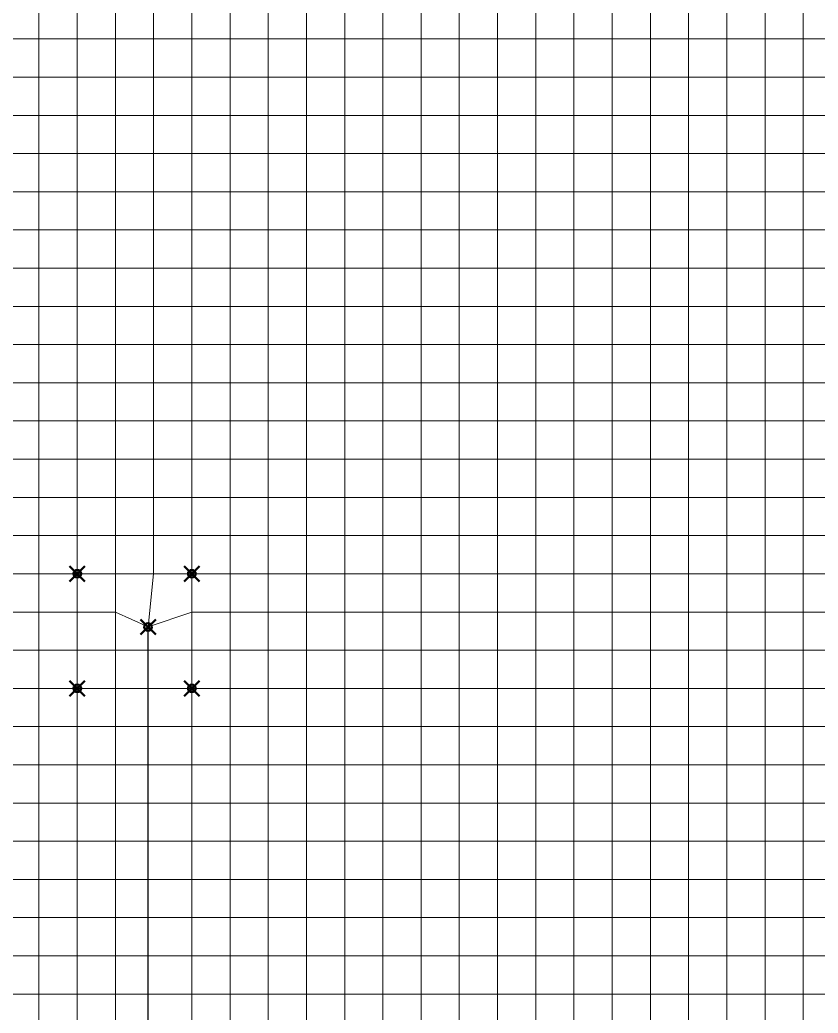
# Model space of a CAD drawing. Header units: inches. Extents: x 0 to 43.9, y -17.3 to 19.6.
# Drawn here: x 6.88 to 12.1, y 6.38 to 12.88 of the extents above; entities that cross this region are included whole.
import ezdxf

# ---------------------------------------------------------------- set-up
doc = ezdxf.new("R2010")
doc.units = ezdxf.units.IN
doc.header["$MEASUREMENT"] = 0
doc.header["$PDMODE"] = 35
doc.header["$PDSIZE"] = 0.05
for name, color, linetype, lineweight in [('SAP.Beam 25X60', 150, 'Continuous', 30), ('SAP.Columns', 170, 'Continuous', 50), ('SAP.Slab 30cm', 11, 'Continuous', 15), ('SAP.WL Load', 104, 'Continuous', 20)]:
    doc.layers.add(name, color=color, linetype=linetype, lineweight=lineweight)

msp = doc.modelspace()

# ---------------------------------------------------------------- linework, layer by layer
at = {"layer": 'SAP.Beam 25X60'}
msp.add_line((7.7139, 1.5612), (7.7139, 8.90204), dxfattribs=at)
at = {"layer": 'SAP.Columns'}
for p in [(7.25, 9.25), (8, 9.25), (7.7139, 8.90204), (7.25, 8.5), (8, 8.5)]:
    msp.add_point(p, dxfattribs=at)
at = {"layer": 'SAP.Slab 30cm'}
for points in [[(6.75, 12.75), (7, 12.75), (7, 13), (6.75, 13)], [(7, 12.75), (7.25, 12.75), (7.25, 13), (7, 13)], [(7.25, 12.75), (7.5, 12.75), (7.5, 13), (7.25, 13)], [(7.5, 12.75), (7.75, 12.75), (7.75, 13), (7.5, 13)], [(7.75, 12.75), (8, 12.75), (8, 13), (7.75, 13)], [(8, 12.75), (8.25, 12.75), (8.25, 13), (8, 13)], [(8.25, 12.75), (8.5, 12.75), (8.5, 13), (8.25, 13)], [(8.5, 12.75), (8.75, 12.75), (8.75, 13), (8.5, 13)], [(8.75, 12.75), (9, 12.75), (9, 13), (8.75, 13)], [(9, 12.75), (9.25, 12.75), (9.25, 13), (9, 13)], [(9.25, 12.75), (9.5, 12.75), (9.5, 13), (9.25, 13)], [(9.5, 12.75), (9.75, 12.75), (9.75, 13), (9.5, 13)], [(9.75, 12.75), (10, 12.75), (10, 13), (9.75, 13)], [(10, 12.75), (10.25, 12.75), (10.25, 13), (10, 13)], [(10.25, 12.75), (10.5, 12.75), (10.5, 13), (10.25, 13)], [(10.5, 12.75), (10.75, 12.75), (10.75, 13), (10.5, 13)], [(10.75, 12.75), (11, 12.75), (11, 13), (10.75, 13)], [(11, 12.75), (11.25, 12.75), (11.25, 13), (11, 13)], [(11.25, 12.75), (11.5, 12.75), (11.5, 13), (11.25, 13)], [(11.5, 12.75), (11.75, 12.75), (11.75, 13), (11.5, 13)], [(11.75, 12.75), (12, 12.75), (12, 13), (11.75, 13)], [(12, 12.75), (12.25, 12.75), (12.25, 13), (12, 13)], [(6.75, 12.5), (7, 12.5), (7, 12.75), (6.75, 12.75)], [(7, 12.5), (7.25, 12.5), (7.25, 12.75), (7, 12.75)], [(7.25, 12.5), (7.5, 12.5), (7.5, 12.75), (7.25, 12.75)], [(7.5, 12.5), (7.75, 12.5), (7.75, 12.75), (7.5, 12.75)], [(7.75, 12.5), (8, 12.5), (8, 12.75), (7.75, 12.75)], [(8, 12.5), (8.25, 12.5), (8.25, 12.75), (8, 12.75)], [(8.25, 12.5), (8.5, 12.5), (8.5, 12.75), (8.25, 12.75)], [(8.5, 12.5), (8.75, 12.5), (8.75, 12.75), (8.5, 12.75)], [(8.75, 12.5), (9, 12.5), (9, 12.75), (8.75, 12.75)], [(9, 12.5), (9.25, 12.5), (9.25, 12.75), (9, 12.75)], [(9.25, 12.5), (9.5, 12.5), (9.5, 12.75), (9.25, 12.75)], [(9.5, 12.5), (9.75, 12.5), (9.75, 12.75), (9.5, 12.75)], [(9.75, 12.5), (10, 12.5), (10, 12.75), (9.75, 12.75)], [(10, 12.5), (10.25, 12.5), (10.25, 12.75), (10, 12.75)], [(10.25, 12.5), (10.5, 12.5), (10.5, 12.75), (10.25, 12.75)], [(10.5, 12.5), (10.75, 12.5), (10.75, 12.75), (10.5, 12.75)], [(10.75, 12.5), (11, 12.5), (11, 12.75), (10.75, 12.75)], [(11, 12.5), (11.25, 12.5), (11.25, 12.75), (11, 12.75)], [(11.25, 12.5), (11.5, 12.5), (11.5, 12.75), (11.25, 12.75)], [(11.5, 12.5), (11.75, 12.5), (11.75, 12.75), (11.5, 12.75)], [(11.75, 12.5), (12, 12.5), (12, 12.75), (11.75, 12.75)], [(12, 12.5), (12.25, 12.5), (12.25, 12.75), (12, 12.75)], [(6.75, 12.25), (7, 12.25), (7, 12.5), (6.75, 12.5)], [(7, 12.25), (7.25, 12.25), (7.25, 12.5), (7, 12.5)], [(7.25, 12.25), (7.5, 12.25), (7.5, 12.5), (7.25, 12.5)], [(7.5, 12.25), (7.75, 12.25), (7.75, 12.5), (7.5, 12.5)], [(7.75, 12.25), (8, 12.25), (8, 12.5), (7.75, 12.5)], [(8, 12.25), (8.25, 12.25), (8.25, 12.5), (8, 12.5)], [(8.25, 12.25), (8.5, 12.25), (8.5, 12.5), (8.25, 12.5)], [(8.5, 12.25), (8.75, 12.25), (8.75, 12.5), (8.5, 12.5)], [(8.75, 12.25), (9, 12.25), (9, 12.5), (8.75, 12.5)], [(9, 12.25), (9.25, 12.25), (9.25, 12.5), (9, 12.5)], [(9.25, 12.25), (9.5, 12.25), (9.5, 12.5), (9.25, 12.5)], [(9.5, 12.25), (9.75, 12.25), (9.75, 12.5), (9.5, 12.5)], [(9.75, 12.25), (10, 12.25), (10, 12.5), (9.75, 12.5)], [(10, 12.25), (10.25, 12.25), (10.25, 12.5), (10, 12.5)], [(10.25, 12.25), (10.5, 12.25), (10.5, 12.5), (10.25, 12.5)], [(10.5, 12.25), (10.75, 12.25), (10.75, 12.5), (10.5, 12.5)], [(10.75, 12.25), (11, 12.25), (11, 12.5), (10.75, 12.5)], [(11, 12.25), (11.25, 12.25), (11.25, 12.5), (11, 12.5)], [(11.25, 12.25), (11.5, 12.25), (11.5, 12.5), (11.25, 12.5)], [(11.5, 12.25), (11.75, 12.25), (11.75, 12.5), (11.5, 12.5)], [(11.75, 12.25), (12, 12.25), (12, 12.5), (11.75, 12.5)], [(12, 12.25), (12.25, 12.25), (12.25, 12.5), (12, 12.5)], [(6.75, 12), (7, 12), (7, 12.25), (6.75, 12.25)], [(7, 12), (7.25, 12), (7.25, 12.25), (7, 12.25)], [(7.25, 12), (7.5, 12), (7.5, 12.25), (7.25, 12.25)], [(7.5, 12), (7.75, 12), (7.75, 12.25), (7.5, 12.25)], [(7.75, 12), (8, 12), (8, 12.25), (7.75, 12.25)], [(8, 12), (8.25, 12), (8.25, 12.25), (8, 12.25)], [(8.25, 12), (8.5, 12), (8.5, 12.25), (8.25, 12.25)], [(8.5, 12), (8.75, 12), (8.75, 12.25), (8.5, 12.25)], [(8.75, 12), (9, 12), (9, 12.25), (8.75, 12.25)], [(9, 12), (9.25, 12), (9.25, 12.25), (9, 12.25)], [(9.25, 12), (9.5, 12), (9.5, 12.25), (9.25, 12.25)], [(9.5, 12), (9.75, 12), (9.75, 12.25), (9.5, 12.25)], [(9.75, 12), (10, 12), (10, 12.25), (9.75, 12.25)], [(10, 12), (10.25, 12), (10.25, 12.25), (10, 12.25)], [(10.25, 12), (10.5, 12), (10.5, 12.25), (10.25, 12.25)], [(10.5, 12), (10.75, 12), (10.75, 12.25), (10.5, 12.25)], [(10.75, 12), (11, 12), (11, 12.25), (10.75, 12.25)], [(11, 12), (11.25, 12), (11.25, 12.25), (11, 12.25)], [(11.25, 12), (11.5, 12), (11.5, 12.25), (11.25, 12.25)], [(11.5, 12), (11.75, 12), (11.75, 12.25), (11.5, 12.25)], [(11.75, 12), (12, 12), (12, 12.25), (11.75, 12.25)], [(12, 12), (12.25, 12), (12.25, 12.25), (12, 12.25)], [(6.75, 11.75), (7, 11.75), (7, 12), (6.75, 12)], [(7, 11.75), (7.25, 11.75), (7.25, 12), (7, 12)], [(7.25, 11.75), (7.5, 11.75), (7.5, 12), (7.25, 12)], [(7.5, 11.75), (7.75, 11.75), (7.75, 12), (7.5, 12)], [(7.75, 11.75), (8, 11.75), (8, 12), (7.75, 12)], [(8, 11.75), (8.25, 11.75), (8.25, 12), (8, 12)], [(8.25, 11.75), (8.5, 11.75), (8.5, 12), (8.25, 12)], [(8.5, 11.75), (8.75, 11.75), (8.75, 12), (8.5, 12)], [(8.75, 11.75), (9, 11.75), (9, 12), (8.75, 12)], [(9, 11.75), (9.25, 11.75), (9.25, 12), (9, 12)], [(9.25, 11.75), (9.5, 11.75), (9.5, 12), (9.25, 12)], [(9.5, 11.75), (9.75, 11.75), (9.75, 12), (9.5, 12)], [(9.75, 11.75), (10, 11.75), (10, 12), (9.75, 12)], [(10, 11.75), (10.25, 11.75), (10.25, 12), (10, 12)], [(10.25, 11.75), (10.5, 11.75), (10.5, 12), (10.25, 12)], [(10.5, 11.75), (10.75, 11.75), (10.75, 12), (10.5, 12)], [(10.75, 11.75), (11, 11.75), (11, 12), (10.75, 12)], [(11, 11.75), (11.25, 11.75), (11.25, 12), (11, 12)], [(11.25, 11.75), (11.5, 11.75), (11.5, 12), (11.25, 12)], [(11.5, 11.75), (11.75, 11.75), (11.75, 12), (11.5, 12)], [(11.75, 11.75), (12, 11.75), (12, 12), (11.75, 12)], [(12, 11.75), (12.25, 11.75), (12.25, 12), (12, 12)], [(6.75, 11.5), (7, 11.5), (7, 11.75), (6.75, 11.75)], [(7, 11.5), (7.25, 11.5), (7.25, 11.75), (7, 11.75)], [(7.25, 11.5), (7.5, 11.5), (7.5, 11.75), (7.25, 11.75)], [(7.5, 11.5), (7.75, 11.5), (7.75, 11.75), (7.5, 11.75)], [(7.75, 11.5), (8, 11.5), (8, 11.75), (7.75, 11.75)], [(8, 11.5), (8.25, 11.5), (8.25, 11.75), (8, 11.75)], [(8.25, 11.5), (8.5, 11.5), (8.5, 11.75), (8.25, 11.75)], [(8.5, 11.5), (8.75, 11.5), (8.75, 11.75), (8.5, 11.75)], [(8.75, 11.5), (9, 11.5), (9, 11.75), (8.75, 11.75)], [(9, 11.5), (9.25, 11.5), (9.25, 11.75), (9, 11.75)], [(9.25, 11.5), (9.5, 11.5), (9.5, 11.75), (9.25, 11.75)], [(9.5, 11.5), (9.75, 11.5), (9.75, 11.75), (9.5, 11.75)], [(9.75, 11.5), (10, 11.5), (10, 11.75), (9.75, 11.75)], [(10, 11.5), (10.25, 11.5), (10.25, 11.75), (10, 11.75)], [(10.25, 11.5), (10.5, 11.5), (10.5, 11.75), (10.25, 11.75)], [(10.5, 11.5), (10.75, 11.5), (10.75, 11.75), (10.5, 11.75)], [(10.75, 11.5), (11, 11.5), (11, 11.75), (10.75, 11.75)], [(11, 11.5), (11.25, 11.5), (11.25, 11.75), (11, 11.75)], [(11.25, 11.5), (11.5, 11.5), (11.5, 11.75), (11.25, 11.75)], [(11.5, 11.5), (11.75, 11.5), (11.75, 11.75), (11.5, 11.75)], [(11.75, 11.5), (12, 11.5), (12, 11.75), (11.75, 11.75)], [(12, 11.5), (12.25, 11.5), (12.25, 11.75), (12, 11.75)], [(6.75, 11.25), (7, 11.25), (7, 11.5), (6.75, 11.5)], [(7, 11.25), (7.25, 11.25), (7.25, 11.5), (7, 11.5)], [(7.25, 11.25), (7.5, 11.25), (7.5, 11.5), (7.25, 11.5)], [(7.5, 11.25), (7.75, 11.25), (7.75, 11.5), (7.5, 11.5)], [(7.75, 11.25), (8, 11.25), (8, 11.5), (7.75, 11.5)], [(8, 11.25), (8.25, 11.25), (8.25, 11.5), (8, 11.5)], [(8.25, 11.25), (8.5, 11.25), (8.5, 11.5), (8.25, 11.5)], [(8.5, 11.25), (8.75, 11.25), (8.75, 11.5), (8.5, 11.5)], [(8.75, 11.25), (9, 11.25), (9, 11.5), (8.75, 11.5)], [(9, 11.25), (9.25, 11.25), (9.25, 11.5), (9, 11.5)], [(9.25, 11.25), (9.5, 11.25), (9.5, 11.5), (9.25, 11.5)], [(9.5, 11.25), (9.75, 11.25), (9.75, 11.5), (9.5, 11.5)], [(9.75, 11.25), (10, 11.25), (10, 11.5), (9.75, 11.5)], [(10, 11.25), (10.25, 11.25), (10.25, 11.5), (10, 11.5)], [(10.25, 11.25), (10.5, 11.25), (10.5, 11.5), (10.25, 11.5)], [(10.5, 11.25), (10.75, 11.25), (10.75, 11.5), (10.5, 11.5)], [(10.75, 11.25), (11, 11.25), (11, 11.5), (10.75, 11.5)], [(11, 11.25), (11.25, 11.25), (11.25, 11.5), (11, 11.5)], [(11.25, 11.25), (11.5, 11.25), (11.5, 11.5), (11.25, 11.5)], [(11.5, 11.25), (11.75, 11.25), (11.75, 11.5), (11.5, 11.5)], [(11.75, 11.25), (12, 11.25), (12, 11.5), (11.75, 11.5)], [(12, 11.25), (12.25, 11.25), (12.25, 11.5), (12, 11.5)], [(6.75, 11), (7, 11), (7, 11.25), (6.75, 11.25)], [(7, 11), (7.25, 11), (7.25, 11.25), (7, 11.25)], [(7.25, 11), (7.5, 11), (7.5, 11.25), (7.25, 11.25)], [(7.5, 11), (7.75, 11), (7.75, 11.25), (7.5, 11.25)], [(7.75, 11), (8, 11), (8, 11.25), (7.75, 11.25)], [(8, 11), (8.25, 11), (8.25, 11.25), (8, 11.25)], [(8.25, 11), (8.5, 11), (8.5, 11.25), (8.25, 11.25)], [(8.5, 11), (8.75, 11), (8.75, 11.25), (8.5, 11.25)], [(8.75, 11), (9, 11), (9, 11.25), (8.75, 11.25)], [(9, 11), (9.25, 11), (9.25, 11.25), (9, 11.25)], [(9.25, 11), (9.5, 11), (9.5, 11.25), (9.25, 11.25)], [(9.5, 11), (9.75, 11), (9.75, 11.25), (9.5, 11.25)], [(9.75, 11), (10, 11), (10, 11.25), (9.75, 11.25)], [(10, 11), (10.25, 11), (10.25, 11.25), (10, 11.25)], [(10.25, 11), (10.5, 11), (10.5, 11.25), (10.25, 11.25)], [(10.5, 11), (10.75, 11), (10.75, 11.25), (10.5, 11.25)], [(10.75, 11), (11, 11), (11, 11.25), (10.75, 11.25)], [(11, 11), (11.25, 11), (11.25, 11.25), (11, 11.25)], [(11.25, 11), (11.5, 11), (11.5, 11.25), (11.25, 11.25)], [(11.5, 11), (11.75, 11), (11.75, 11.25), (11.5, 11.25)], [(11.75, 11), (12, 11), (12, 11.25), (11.75, 11.25)], [(12, 11), (12.25, 11), (12.25, 11.25), (12, 11.25)], [(6.75, 10.75), (7, 10.75), (7, 11), (6.75, 11)], [(7, 10.75), (7.25, 10.75), (7.25, 11), (7, 11)], [(7.25, 10.75), (7.5, 10.75), (7.5, 11), (7.25, 11)], [(7.5, 10.75), (7.75, 10.75), (7.75, 11), (7.5, 11)], [(7.75, 10.75), (8, 10.75), (8, 11), (7.75, 11)], [(8, 10.75), (8.25, 10.75), (8.25, 11), (8, 11)], [(8.25, 10.75), (8.5, 10.75), (8.5, 11), (8.25, 11)], [(8.5, 10.75), (8.75, 10.75), (8.75, 11), (8.5, 11)], [(8.75, 10.75), (9, 10.75), (9, 11), (8.75, 11)], [(9, 10.75), (9.25, 10.75), (9.25, 11), (9, 11)], [(9.25, 10.75), (9.5, 10.75), (9.5, 11), (9.25, 11)], [(9.5, 10.75), (9.75, 10.75), (9.75, 11), (9.5, 11)], [(9.75, 10.75), (10, 10.75), (10, 11), (9.75, 11)], [(10, 10.75), (10.25, 10.75), (10.25, 11), (10, 11)], [(10.25, 10.75), (10.5, 10.75), (10.5, 11), (10.25, 11)], [(10.5, 10.75), (10.75, 10.75), (10.75, 11), (10.5, 11)], [(10.75, 10.75), (11, 10.75), (11, 11), (10.75, 11)], [(11, 10.75), (11.25, 10.75), (11.25, 11), (11, 11)], [(11.25, 10.75), (11.5, 10.75), (11.5, 11), (11.25, 11)], [(11.5, 10.75), (11.75, 10.75), (11.75, 11), (11.5, 11)], [(11.75, 10.75), (12, 10.75), (12, 11), (11.75, 11)], [(12, 10.75), (12.25, 10.75), (12.25, 11), (12, 11)], [(6.75, 10.5), (7, 10.5), (7, 10.75), (6.75, 10.75)], [(7, 10.5), (7.25, 10.5), (7.25, 10.75), (7, 10.75)], [(7.25, 10.5), (7.5, 10.5), (7.5, 10.75), (7.25, 10.75)], [(7.5, 10.5), (7.75, 10.5), (7.75, 10.75), (7.5, 10.75)], [(7.75, 10.5), (8, 10.5), (8, 10.75), (7.75, 10.75)], [(8, 10.5), (8.25, 10.5), (8.25, 10.75), (8, 10.75)], [(8.25, 10.5), (8.5, 10.5), (8.5, 10.75), (8.25, 10.75)], [(8.5, 10.5), (8.75, 10.5), (8.75, 10.75), (8.5, 10.75)], [(8.75, 10.5), (9, 10.5), (9, 10.75), (8.75, 10.75)], [(9, 10.5), (9.25, 10.5), (9.25, 10.75), (9, 10.75)], [(9.25, 10.5), (9.5, 10.5), (9.5, 10.75), (9.25, 10.75)], [(9.5, 10.5), (9.75, 10.5), (9.75, 10.75), (9.5, 10.75)], [(9.75, 10.5), (10, 10.5), (10, 10.75), (9.75, 10.75)], [(10, 10.5), (10.25, 10.5), (10.25, 10.75), (10, 10.75)], [(10.25, 10.5), (10.5, 10.5), (10.5, 10.75), (10.25, 10.75)], [(10.5, 10.5), (10.75, 10.5), (10.75, 10.75), (10.5, 10.75)], [(10.75, 10.5), (11, 10.5), (11, 10.75), (10.75, 10.75)], [(11, 10.5), (11.25, 10.5), (11.25, 10.75), (11, 10.75)], [(11.25, 10.5), (11.5, 10.5), (11.5, 10.75), (11.25, 10.75)], [(11.5, 10.5), (11.75, 10.5), (11.75, 10.75), (11.5, 10.75)], [(11.75, 10.5), (12, 10.5), (12, 10.75), (11.75, 10.75)], [(12, 10.5), (12.25, 10.5), (12.25, 10.75), (12, 10.75)], [(6.75, 10.25), (7, 10.25), (7, 10.5), (6.75, 10.5)], [(7, 10.25), (7.25, 10.25), (7.25, 10.5), (7, 10.5)], [(7.25, 10.25), (7.5, 10.25), (7.5, 10.5), (7.25, 10.5)], [(7.5, 10.25), (7.75, 10.25), (7.75, 10.5), (7.5, 10.5)], [(7.75, 10.25), (8, 10.25), (8, 10.5), (7.75, 10.5)], [(8, 10.25), (8.25, 10.25), (8.25, 10.5), (8, 10.5)], [(8.25, 10.25), (8.5, 10.25), (8.5, 10.5), (8.25, 10.5)], [(8.5, 10.25), (8.75, 10.25), (8.75, 10.5), (8.5, 10.5)], [(8.75, 10.25), (9, 10.25), (9, 10.5), (8.75, 10.5)], [(9, 10.25), (9.25, 10.25), (9.25, 10.5), (9, 10.5)], [(9.25, 10.25), (9.5, 10.25), (9.5, 10.5), (9.25, 10.5)], [(9.5, 10.25), (9.75, 10.25), (9.75, 10.5), (9.5, 10.5)], [(9.75, 10.25), (10, 10.25), (10, 10.5), (9.75, 10.5)], [(10, 10.25), (10.25, 10.25), (10.25, 10.5), (10, 10.5)], [(10.25, 10.25), (10.5, 10.25), (10.5, 10.5), (10.25, 10.5)], [(10.5, 10.25), (10.75, 10.25), (10.75, 10.5), (10.5, 10.5)], [(10.75, 10.25), (11, 10.25), (11, 10.5), (10.75, 10.5)], [(11, 10.25), (11.25, 10.25), (11.25, 10.5), (11, 10.5)], [(11.25, 10.25), (11.5, 10.25), (11.5, 10.5), (11.25, 10.5)], [(11.5, 10.25), (11.75, 10.25), (11.75, 10.5), (11.5, 10.5)], [(11.75, 10.25), (12, 10.25), (12, 10.5), (11.75, 10.5)], [(12, 10.25), (12.25, 10.25), (12.25, 10.5), (12, 10.5)], [(6.75, 10), (7, 10), (7, 10.25), (6.75, 10.25)], [(7, 10), (7.25, 10), (7.25, 10.25), (7, 10.25)], [(7.25, 10), (7.5, 10), (7.5, 10.25), (7.25, 10.25)], [(7.5, 10), (7.75, 10), (7.75, 10.25), (7.5, 10.25)], [(7.75, 10), (8, 10), (8, 10.25), (7.75, 10.25)], [(8, 10), (8.25, 10), (8.25, 10.25), (8, 10.25)], [(8.25, 10), (8.5, 10), (8.5, 10.25), (8.25, 10.25)], [(8.5, 10), (8.75, 10), (8.75, 10.25), (8.5, 10.25)], [(8.75, 10), (9, 10), (9, 10.25), (8.75, 10.25)], [(9, 10), (9.25, 10), (9.25, 10.25), (9, 10.25)], [(9.25, 10), (9.5, 10), (9.5, 10.25), (9.25, 10.25)], [(9.5, 10), (9.75, 10), (9.75, 10.25), (9.5, 10.25)], [(9.75, 10), (10, 10), (10, 10.25), (9.75, 10.25)], [(10, 10), (10.25, 10), (10.25, 10.25), (10, 10.25)], [(10.25, 10), (10.5, 10), (10.5, 10.25), (10.25, 10.25)], [(10.5, 10), (10.75, 10), (10.75, 10.25), (10.5, 10.25)], [(10.75, 10), (11, 10), (11, 10.25), (10.75, 10.25)], [(11, 10), (11.25, 10), (11.25, 10.25), (11, 10.25)], [(11.25, 10), (11.5, 10), (11.5, 10.25), (11.25, 10.25)], [(11.5, 10), (11.75, 10), (11.75, 10.25), (11.5, 10.25)], [(11.75, 10), (12, 10), (12, 10.25), (11.75, 10.25)], [(12, 10), (12.25, 10), (12.25, 10.25), (12, 10.25)], [(6.75, 9.75), (7, 9.75), (7, 10), (6.75, 10)], [(7, 9.75), (7.25, 9.75), (7.25, 10), (7, 10)], [(7.25, 9.75), (7.5, 9.75), (7.5, 10), (7.25, 10)], [(7.5, 9.75), (7.75, 9.75), (7.75, 10), (7.5, 10)], [(7.75, 9.75), (8, 9.75), (8, 10), (7.75, 10)], [(8, 9.75), (8.25, 9.75), (8.25, 10), (8, 10)], [(8.25, 9.75), (8.5, 9.75), (8.5, 10), (8.25, 10)], [(8.5, 9.75), (8.75, 9.75), (8.75, 10), (8.5, 10)], [(8.75, 9.75), (9, 9.75), (9, 10), (8.75, 10)], [(9, 9.75), (9.25, 9.75), (9.25, 10), (9, 10)], [(9.25, 9.75), (9.5, 9.75), (9.5, 10), (9.25, 10)], [(9.5, 9.75), (9.75, 9.75), (9.75, 10), (9.5, 10)], [(9.75, 9.75), (10, 9.75), (10, 10), (9.75, 10)], [(10, 9.75), (10.25, 9.75), (10.25, 10), (10, 10)], [(10.25, 9.75), (10.5, 9.75), (10.5, 10), (10.25, 10)], [(10.5, 9.75), (10.75, 9.75), (10.75, 10), (10.5, 10)], [(10.75, 9.75), (11, 9.75), (11, 10), (10.75, 10)], [(11, 9.75), (11.25, 9.75), (11.25, 10), (11, 10)], [(11.25, 9.75), (11.5, 9.75), (11.5, 10), (11.25, 10)], [(11.5, 9.75), (11.75, 9.75), (11.75, 10), (11.5, 10)], [(11.75, 9.75), (12, 9.75), (12, 10), (11.75, 10)], [(12, 9.75), (12.25, 9.75), (12.25, 10), (12, 10)], [(6.75, 9.5), (7, 9.5), (7, 9.75), (6.75, 9.75)], [(7, 9.5), (7.25, 9.5), (7.25, 9.75), (7, 9.75)], [(7.25, 9.5), (7.5, 9.5), (7.5, 9.75), (7.25, 9.75)], [(7.5, 9.5), (7.75, 9.5), (7.75, 9.75), (7.5, 9.75)], [(7.75, 9.5), (8, 9.5), (8, 9.75), (7.75, 9.75)], [(8, 9.5), (8.25, 9.5), (8.25, 9.75), (8, 9.75)], [(8.25, 9.5), (8.5, 9.5), (8.5, 9.75), (8.25, 9.75)], [(8.5, 9.5), (8.75, 9.5), (8.75, 9.75), (8.5, 9.75)], [(8.75, 9.5), (9, 9.5), (9, 9.75), (8.75, 9.75)], [(9, 9.5), (9.25, 9.5), (9.25, 9.75), (9, 9.75)], [(9.25, 9.5), (9.5, 9.5), (9.5, 9.75), (9.25, 9.75)], [(9.5, 9.5), (9.75, 9.5), (9.75, 9.75), (9.5, 9.75)], [(9.75, 9.5), (10, 9.5), (10, 9.75), (9.75, 9.75)], [(10, 9.5), (10.25, 9.5), (10.25, 9.75), (10, 9.75)], [(10.25, 9.5), (10.5, 9.5), (10.5, 9.75), (10.25, 9.75)], [(10.5, 9.5), (10.75, 9.5), (10.75, 9.75), (10.5, 9.75)], [(10.75, 9.5), (11, 9.5), (11, 9.75), (10.75, 9.75)], [(11, 9.5), (11.25, 9.5), (11.25, 9.75), (11, 9.75)], [(11.25, 9.5), (11.5, 9.5), (11.5, 9.75), (11.25, 9.75)], [(11.5, 9.5), (11.75, 9.5), (11.75, 9.75), (11.5, 9.75)], [(11.75, 9.5), (12, 9.5), (12, 9.75), (11.75, 9.75)], [(12, 9.5), (12.25, 9.5), (12.25, 9.75), (12, 9.75)], [(6.75, 9.25), (7, 9.25), (7, 9.5), (6.75, 9.5)], [(7, 9.25), (7.25, 9.25), (7.25, 9.5), (7, 9.5)], [(7.25, 9.25), (7.5, 9.25), (7.5, 9.5), (7.25, 9.5)], [(7.5, 9.25), (7.75, 9.25), (7.75, 9.5), (7.5, 9.5)], [(7.75, 9.25), (8, 9.25), (8, 9.5), (7.75, 9.5)], [(8, 9.25), (8.25, 9.25), (8.25, 9.5), (8, 9.5)], [(8.25, 9.25), (8.5, 9.25), (8.5, 9.5), (8.25, 9.5)], [(8.5, 9.25), (8.75, 9.25), (8.75, 9.5), (8.5, 9.5)], [(8.75, 9.25), (9, 9.25), (9, 9.5), (8.75, 9.5)], [(9, 9.25), (9.25, 9.25), (9.25, 9.5), (9, 9.5)], [(9.25, 9.25), (9.5, 9.25), (9.5, 9.5), (9.25, 9.5)], [(9.5, 9.25), (9.75, 9.25), (9.75, 9.5), (9.5, 9.5)], [(9.75, 9.25), (10, 9.25), (10, 9.5), (9.75, 9.5)], [(10, 9.25), (10.25, 9.25), (10.25, 9.5), (10, 9.5)], [(10.25, 9.25), (10.5, 9.25), (10.5, 9.5), (10.25, 9.5)], [(10.5, 9.25), (10.75, 9.25), (10.75, 9.5), (10.5, 9.5)], [(10.75, 9.25), (11, 9.25), (11, 9.5), (10.75, 9.5)], [(11, 9.25), (11.25, 9.25), (11.25, 9.5), (11, 9.5)], [(11.25, 9.25), (11.5, 9.25), (11.5, 9.5), (11.25, 9.5)], [(11.5, 9.25), (11.75, 9.25), (11.75, 9.5), (11.5, 9.5)], [(11.75, 9.25), (12, 9.25), (12, 9.5), (11.75, 9.5)], [(12, 9.25), (12.25, 9.25), (12.25, 9.5), (12, 9.5)], [(6.75, 9), (7, 9), (7, 9.25), (6.75, 9.25)], [(7, 9), (7.25, 9), (7.25, 9.25), (7, 9.25)], [(7.25, 9), (7.5, 9), (7.5, 9.25), (7.25, 9.25)], [(7.5, 9), (7.7139, 8.90204), (7.75, 9.25), (7.5, 9.25)], [(7.7139, 8.90204), (8, 9), (8, 9.25), (7.75, 9.25)], [(8, 9), (8.25, 9), (8.25, 9.25), (8, 9.25)], [(8.25, 9), (8.5, 9), (8.5, 9.25), (8.25, 9.25)], [(8.5, 9), (8.75, 9), (8.75, 9.25), (8.5, 9.25)], [(8.75, 9), (9, 9), (9, 9.25), (8.75, 9.25)], [(9, 9), (9.25, 9), (9.25, 9.25), (9, 9.25)], [(9.25, 9), (9.5, 9), (9.5, 9.25), (9.25, 9.25)], [(9.5, 9), (9.75, 9), (9.75, 9.25), (9.5, 9.25)], [(9.75, 9), (10, 9), (10, 9.25), (9.75, 9.25)], [(10, 9), (10.25, 9), (10.25, 9.25), (10, 9.25)], [(10.25, 9), (10.5, 9), (10.5, 9.25), (10.25, 9.25)], [(10.5, 9), (10.75, 9), (10.75, 9.25), (10.5, 9.25)], [(10.75, 9), (11, 9), (11, 9.25), (10.75, 9.25)], [(11, 9), (11.25, 9), (11.25, 9.25), (11, 9.25)], [(11.25, 9), (11.5, 9), (11.5, 9.25), (11.25, 9.25)], [(11.5, 9), (11.75, 9), (11.75, 9.25), (11.5, 9.25)], [(11.75, 9), (12, 9), (12, 9.25), (11.75, 9.25)], [(12, 9), (12.25, 9), (12.25, 9.25), (12, 9.25)], [(6.75, 8.75), (7, 8.75), (7, 9), (6.75, 9)], [(7, 8.75), (7.25, 8.75), (7.25, 9), (7, 9)], [(7.25, 8.75), (7.5, 8.75), (7.5, 9), (7.25, 9)], [(7.5, 8.75), (7.7139, 8.75), (7.7139, 8.90204), (7.5, 9)], [(7.7139, 8.75), (8, 8.75), (8, 9), (7.7139, 8.90204)], [(8, 8.75), (8.25, 8.75), (8.25, 9), (8, 9)], [(8.25, 8.75), (8.5, 8.75), (8.5, 9), (8.25, 9)], [(8.5, 8.75), (8.75, 8.75), (8.75, 9), (8.5, 9)], [(8.75, 8.75), (9, 8.75), (9, 9), (8.75, 9)], [(9, 8.75), (9.25, 8.75), (9.25, 9), (9, 9)], [(9.25, 8.75), (9.5, 8.75), (9.5, 9), (9.25, 9)], [(9.5, 8.75), (9.75, 8.75), (9.75, 9), (9.5, 9)], [(9.75, 8.75), (10, 8.75), (10, 9), (9.75, 9)], [(10, 8.75), (10.25, 8.75), (10.25, 9), (10, 9)], [(10.25, 8.75), (10.5, 8.75), (10.5, 9), (10.25, 9)], [(10.5, 8.75), (10.75, 8.75), (10.75, 9), (10.5, 9)], [(10.75, 8.75), (11, 8.75), (11, 9), (10.75, 9)], [(11, 8.75), (11.25, 8.75), (11.25, 9), (11, 9)], [(11.25, 8.75), (11.5, 8.75), (11.5, 9), (11.25, 9)], [(11.5, 8.75), (11.75, 8.75), (11.75, 9), (11.5, 9)], [(11.75, 8.75), (12, 8.75), (12, 9), (11.75, 9)], [(12, 8.75), (12.25, 8.75), (12.25, 9), (12, 9)], [(6.75, 8.5), (7, 8.5), (7, 8.75), (6.75, 8.75)], [(7, 8.5), (7.25, 8.5), (7.25, 8.75), (7, 8.75)], [(7.25, 8.5), (7.5, 8.5), (7.5, 8.75), (7.25, 8.75)], [(7.5, 8.5), (7.7139, 8.5), (7.7139, 8.75), (7.5, 8.75)], [(7.7139, 8.5), (8, 8.5), (8, 8.75), (7.7139, 8.75)], [(8, 8.5), (8.25, 8.5), (8.25, 8.75), (8, 8.75)], [(8.25, 8.5), (8.5, 8.5), (8.5, 8.75), (8.25, 8.75)], [(8.5, 8.5), (8.75, 8.5), (8.75, 8.75), (8.5, 8.75)], [(8.75, 8.5), (9, 8.5), (9, 8.75), (8.75, 8.75)], [(9, 8.5), (9.25, 8.5), (9.25, 8.75), (9, 8.75)], [(9.25, 8.5), (9.5, 8.5), (9.5, 8.75), (9.25, 8.75)], [(9.5, 8.5), (9.75, 8.5), (9.75, 8.75), (9.5, 8.75)], [(9.75, 8.5), (10, 8.5), (10, 8.75), (9.75, 8.75)], [(10, 8.5), (10.25, 8.5), (10.25, 8.75), (10, 8.75)], [(10.25, 8.5), (10.5, 8.5), (10.5, 8.75), (10.25, 8.75)], [(10.5, 8.5), (10.75, 8.5), (10.75, 8.75), (10.5, 8.75)], [(10.75, 8.5), (11, 8.5), (11, 8.75), (10.75, 8.75)], [(11, 8.5), (11.25, 8.5), (11.25, 8.75), (11, 8.75)], [(11.25, 8.5), (11.5, 8.5), (11.5, 8.75), (11.25, 8.75)], [(11.5, 8.5), (11.75, 8.5), (11.75, 8.75), (11.5, 8.75)], [(11.75, 8.5), (12, 8.5), (12, 8.75), (11.75, 8.75)], [(12, 8.5), (12.25, 8.5), (12.25, 8.75), (12, 8.75)], [(6.75, 8.25), (7, 8.25), (7, 8.5), (6.75, 8.5)], [(7, 8.25), (7.25, 8.25), (7.25, 8.5), (7, 8.5)], [(7.25, 8.25), (7.5, 8.25), (7.5, 8.5), (7.25, 8.5)], [(7.5, 8.25), (7.7139, 8.25), (7.7139, 8.5), (7.5, 8.5)], [(7.7139, 8.25), (8, 8.25), (8, 8.5), (7.7139, 8.5)], [(8, 8.25), (8.25, 8.25), (8.25, 8.5), (8, 8.5)], [(8.25, 8.25), (8.5, 8.25), (8.5, 8.5), (8.25, 8.5)], [(8.5, 8.25), (8.75, 8.25), (8.75, 8.5), (8.5, 8.5)], [(8.75, 8.25), (9, 8.25), (9, 8.5), (8.75, 8.5)], [(9, 8.25), (9.25, 8.25), (9.25, 8.5), (9, 8.5)], [(9.25, 8.25), (9.5, 8.25), (9.5, 8.5), (9.25, 8.5)], [(9.5, 8.25), (9.75, 8.25), (9.75, 8.5), (9.5, 8.5)], [(9.75, 8.25), (10, 8.25), (10, 8.5), (9.75, 8.5)], [(10, 8.25), (10.25, 8.25), (10.25, 8.5), (10, 8.5)], [(10.25, 8.25), (10.5, 8.25), (10.5, 8.5), (10.25, 8.5)], [(10.5, 8.25), (10.75, 8.25), (10.75, 8.5), (10.5, 8.5)], [(10.75, 8.25), (11, 8.25), (11, 8.5), (10.75, 8.5)], [(11, 8.25), (11.25, 8.25), (11.25, 8.5), (11, 8.5)], [(11.25, 8.25), (11.5, 8.25), (11.5, 8.5), (11.25, 8.5)], [(11.5, 8.25), (11.75, 8.25), (11.75, 8.5), (11.5, 8.5)], [(11.75, 8.25), (12, 8.25), (12, 8.5), (11.75, 8.5)], [(12, 8.25), (12.25, 8.25), (12.25, 8.5), (12, 8.5)], [(6.75, 8), (7, 8), (7, 8.25), (6.75, 8.25)], [(7, 8), (7.25, 8), (7.25, 8.25), (7, 8.25)], [(7.25, 8), (7.5, 8), (7.5, 8.25), (7.25, 8.25)], [(7.5, 8), (7.7139, 8), (7.7139, 8.25), (7.5, 8.25)], [(7.7139, 8), (8, 8), (8, 8.25), (7.7139, 8.25)], [(8, 8), (8.25, 8), (8.25, 8.25), (8, 8.25)], [(8.25, 8), (8.5, 8), (8.5, 8.25), (8.25, 8.25)], [(8.5, 8), (8.75, 8), (8.75, 8.25), (8.5, 8.25)], [(8.75, 8), (9, 8), (9, 8.25), (8.75, 8.25)], [(9, 8), (9.25, 8), (9.25, 8.25), (9, 8.25)], [(9.25, 8), (9.5, 8), (9.5, 8.25), (9.25, 8.25)], [(9.5, 8), (9.75, 8), (9.75, 8.25), (9.5, 8.25)], [(9.75, 8), (10, 8), (10, 8.25), (9.75, 8.25)], [(10, 8), (10.25, 8), (10.25, 8.25), (10, 8.25)], [(10.25, 8), (10.5, 8), (10.5, 8.25), (10.25, 8.25)], [(10.5, 8), (10.75, 8), (10.75, 8.25), (10.5, 8.25)], [(10.75, 8), (11, 8), (11, 8.25), (10.75, 8.25)], [(11, 8), (11.25, 8), (11.25, 8.25), (11, 8.25)], [(11.25, 8), (11.5, 8), (11.5, 8.25), (11.25, 8.25)], [(11.5, 8), (11.75, 8), (11.75, 8.25), (11.5, 8.25)], [(11.75, 8), (12, 8), (12, 8.25), (11.75, 8.25)], [(12, 8), (12.25, 8), (12.25, 8.25), (12, 8.25)], [(6.75, 7.75), (7, 7.75), (7, 8), (6.75, 8)], [(7, 7.75), (7.25, 7.75), (7.25, 8), (7, 8)], [(7.25, 7.75), (7.5, 7.75), (7.5, 8), (7.25, 8)], [(7.5, 7.75), (7.7139, 7.75), (7.7139, 8), (7.5, 8)], [(7.7139, 7.75), (8, 7.75), (8, 8), (7.7139, 8)], [(8, 7.75), (8.25, 7.75), (8.25, 8), (8, 8)], [(8.25, 7.75), (8.5, 7.75), (8.5, 8), (8.25, 8)], [(8.5, 7.75), (8.75, 7.75), (8.75, 8), (8.5, 8)], [(8.75, 7.75), (9, 7.75), (9, 8), (8.75, 8)], [(9, 7.75), (9.25, 7.75), (9.25, 8), (9, 8)], [(9.25, 7.75), (9.5, 7.75), (9.5, 8), (9.25, 8)], [(9.5, 7.75), (9.75, 7.75), (9.75, 8), (9.5, 8)], [(9.75, 7.75), (10, 7.75), (10, 8), (9.75, 8)], [(10, 7.75), (10.25, 7.75), (10.25, 8), (10, 8)], [(10.25, 7.75), (10.5, 7.75), (10.5, 8), (10.25, 8)], [(10.5, 7.75), (10.75, 7.75), (10.75, 8), (10.5, 8)], [(10.75, 7.75), (11, 7.75), (11, 8), (10.75, 8)], [(11, 7.75), (11.25, 7.75), (11.25, 8), (11, 8)], [(11.25, 7.75), (11.5, 7.75), (11.5, 8), (11.25, 8)], [(11.5, 7.75), (11.75, 7.75), (11.75, 8), (11.5, 8)], [(11.75, 7.75), (12, 7.75), (12, 8), (11.75, 8)], [(12, 7.75), (12.25, 7.75), (12.25, 8), (12, 8)], [(6.75, 7.5), (7, 7.5), (7, 7.75), (6.75, 7.75)], [(7, 7.5), (7.25, 7.5), (7.25, 7.75), (7, 7.75)], [(7.25, 7.5), (7.5, 7.5), (7.5, 7.75), (7.25, 7.75)], [(7.5, 7.5), (7.7139, 7.5), (7.7139, 7.75), (7.5, 7.75)], [(7.7139, 7.5), (8, 7.5), (8, 7.75), (7.7139, 7.75)], [(8, 7.5), (8.25, 7.5), (8.25, 7.75), (8, 7.75)], [(8.25, 7.5), (8.5, 7.5), (8.5, 7.75), (8.25, 7.75)], [(8.5, 7.5), (8.75, 7.5), (8.75, 7.75), (8.5, 7.75)], [(8.75, 7.5), (9, 7.5), (9, 7.75), (8.75, 7.75)], [(9, 7.5), (9.25, 7.5), (9.25, 7.75), (9, 7.75)], [(9.25, 7.5), (9.5, 7.5), (9.5, 7.75), (9.25, 7.75)], [(9.5, 7.5), (9.75, 7.5), (9.75, 7.75), (9.5, 7.75)], [(9.75, 7.5), (10, 7.5), (10, 7.75), (9.75, 7.75)], [(10, 7.5), (10.25, 7.5), (10.25, 7.75), (10, 7.75)], [(10.25, 7.5), (10.5, 7.5), (10.5, 7.75), (10.25, 7.75)], [(10.5, 7.5), (10.75, 7.5), (10.75, 7.75), (10.5, 7.75)], [(10.75, 7.5), (11, 7.5), (11, 7.75), (10.75, 7.75)], [(11, 7.5), (11.25, 7.5), (11.25, 7.75), (11, 7.75)], [(11.25, 7.5), (11.5, 7.5), (11.5, 7.75), (11.25, 7.75)], [(11.5, 7.5), (11.75, 7.5), (11.75, 7.75), (11.5, 7.75)], [(11.75, 7.5), (12, 7.5), (12, 7.75), (11.75, 7.75)], [(12, 7.5), (12.25, 7.5), (12.25, 7.75), (12, 7.75)], [(6.75, 7.25), (7, 7.25), (7, 7.5), (6.75, 7.5)], [(7, 7.25), (7.25, 7.25), (7.25, 7.5), (7, 7.5)], [(7.25, 7.25), (7.5, 7.25), (7.5, 7.5), (7.25, 7.5)], [(7.5, 7.25), (7.7139, 7.25), (7.7139, 7.5), (7.5, 7.5)], [(7.7139, 7.25), (8, 7.25), (8, 7.5), (7.7139, 7.5)], [(8, 7.25), (8.25, 7.25), (8.25, 7.5), (8, 7.5)], [(8.25, 7.25), (8.5, 7.25), (8.5, 7.5), (8.25, 7.5)], [(8.5, 7.25), (8.75, 7.25), (8.75, 7.5), (8.5, 7.5)], [(8.75, 7.25), (9, 7.25), (9, 7.5), (8.75, 7.5)], [(9, 7.25), (9.25, 7.25), (9.25, 7.5), (9, 7.5)], [(9.25, 7.25), (9.5, 7.25), (9.5, 7.5), (9.25, 7.5)], [(9.5, 7.25), (9.75, 7.25), (9.75, 7.5), (9.5, 7.5)], [(9.75, 7.25), (10, 7.25), (10, 7.5), (9.75, 7.5)], [(10, 7.25), (10.25, 7.25), (10.25, 7.5), (10, 7.5)], [(10.25, 7.25), (10.5, 7.25), (10.5, 7.5), (10.25, 7.5)], [(10.5, 7.25), (10.75, 7.25), (10.75, 7.5), (10.5, 7.5)], [(10.75, 7.25), (11, 7.25), (11, 7.5), (10.75, 7.5)], [(11, 7.25), (11.25, 7.25), (11.25, 7.5), (11, 7.5)], [(11.25, 7.25), (11.5, 7.25), (11.5, 7.5), (11.25, 7.5)], [(11.5, 7.25), (11.75, 7.25), (11.75, 7.5), (11.5, 7.5)], [(11.75, 7.25), (12, 7.25), (12, 7.5), (11.75, 7.5)], [(12, 7.25), (12.25, 7.25), (12.25, 7.5), (12, 7.5)], [(6.75, 7), (7, 7), (7, 7.25), (6.75, 7.25)], [(7, 7), (7.25, 7), (7.25, 7.25), (7, 7.25)], [(7.25, 7), (7.5, 7), (7.5, 7.25), (7.25, 7.25)], [(7.5, 7), (7.7139, 7), (7.7139, 7.25), (7.5, 7.25)], [(7.7139, 7), (8, 7), (8, 7.25), (7.7139, 7.25)], [(8, 7), (8.25, 7), (8.25, 7.25), (8, 7.25)], [(8.25, 7), (8.5, 7), (8.5, 7.25), (8.25, 7.25)], [(8.5, 7), (8.75, 7), (8.75, 7.25), (8.5, 7.25)], [(8.75, 7), (9, 7), (9, 7.25), (8.75, 7.25)], [(9, 7), (9.25, 7), (9.25, 7.25), (9, 7.25)], [(9.25, 7), (9.5, 7), (9.5, 7.25), (9.25, 7.25)], [(9.5, 7), (9.75, 7), (9.75, 7.25), (9.5, 7.25)], [(9.75, 7), (10, 7), (10, 7.25), (9.75, 7.25)], [(10, 7), (10.25, 7), (10.25, 7.25), (10, 7.25)], [(10.25, 7), (10.5, 7), (10.5, 7.25), (10.25, 7.25)], [(10.5, 7), (10.75, 7), (10.75, 7.25), (10.5, 7.25)], [(10.75, 7), (11, 7), (11, 7.25), (10.75, 7.25)], [(11, 7), (11.25, 7), (11.25, 7.25), (11, 7.25)], [(11.25, 7), (11.5, 7), (11.5, 7.25), (11.25, 7.25)], [(11.5, 7), (11.75, 7), (11.75, 7.25), (11.5, 7.25)], [(11.75, 7), (12, 7), (12, 7.25), (11.75, 7.25)], [(12, 7), (12.25, 7), (12.25, 7.25), (12, 7.25)], [(6.75, 6.75), (7, 6.75), (7, 7), (6.75, 7)], [(7, 6.75), (7.25, 6.75), (7.25, 7), (7, 7)], [(7.25, 6.75), (7.5, 6.75), (7.5, 7), (7.25, 7)], [(7.5, 6.75), (7.7139, 6.75), (7.7139, 7), (7.5, 7)], [(7.7139, 6.75), (8, 6.75), (8, 7), (7.7139, 7)], [(8, 6.75), (8.25, 6.75), (8.25, 7), (8, 7)], [(8.25, 6.75), (8.5, 6.75), (8.5, 7), (8.25, 7)], [(8.5, 6.75), (8.75, 6.75), (8.75, 7), (8.5, 7)], [(8.75, 6.75), (9, 6.75), (9, 7), (8.75, 7)], [(9, 6.75), (9.25, 6.75), (9.25, 7), (9, 7)], [(9.25, 6.75), (9.5, 6.75), (9.5, 7), (9.25, 7)], [(9.5, 6.75), (9.75, 6.75), (9.75, 7), (9.5, 7)], [(9.75, 6.75), (10, 6.75), (10, 7), (9.75, 7)], [(10, 6.75), (10.25, 6.75), (10.25, 7), (10, 7)], [(10.25, 6.75), (10.5, 6.75), (10.5, 7), (10.25, 7)], [(10.5, 6.75), (10.75, 6.75), (10.75, 7), (10.5, 7)], [(10.75, 6.75), (11, 6.75), (11, 7), (10.75, 7)], [(11, 6.75), (11.25, 6.75), (11.25, 7), (11, 7)], [(11.25, 6.75), (11.5, 6.75), (11.5, 7), (11.25, 7)], [(11.5, 6.75), (11.75, 6.75), (11.75, 7), (11.5, 7)], [(11.75, 6.75), (12, 6.75), (12, 7), (11.75, 7)], [(12, 6.75), (12.25, 6.75), (12.25, 7), (12, 7)], [(6.75, 6.5), (7, 6.5), (7, 6.75), (6.75, 6.75)], [(7, 6.5), (7.25, 6.5), (7.25, 6.75), (7, 6.75)], [(7.25, 6.5), (7.5, 6.5), (7.5, 6.75), (7.25, 6.75)], [(7.5, 6.5), (7.7139, 6.5), (7.7139, 6.75), (7.5, 6.75)], [(7.7139, 6.5), (8, 6.5), (8, 6.75), (7.7139, 6.75)], [(8, 6.5), (8.25, 6.5), (8.25, 6.75), (8, 6.75)], [(8.25, 6.5), (8.5, 6.5), (8.5, 6.75), (8.25, 6.75)], [(8.5, 6.5), (8.75, 6.5), (8.75, 6.75), (8.5, 6.75)], [(8.75, 6.5), (9, 6.5), (9, 6.75), (8.75, 6.75)], [(9, 6.5), (9.25, 6.5), (9.25, 6.75), (9, 6.75)], [(9.25, 6.5), (9.5, 6.5), (9.5, 6.75), (9.25, 6.75)], [(9.5, 6.5), (9.75, 6.5), (9.75, 6.75), (9.5, 6.75)], [(9.75, 6.5), (10, 6.5), (10, 6.75), (9.75, 6.75)], [(10, 6.5), (10.25, 6.5), (10.25, 6.75), (10, 6.75)], [(10.25, 6.5), (10.5, 6.5), (10.5, 6.75), (10.25, 6.75)], [(10.5, 6.5), (10.75, 6.5), (10.75, 6.75), (10.5, 6.75)], [(10.75, 6.5), (11, 6.5), (11, 6.75), (10.75, 6.75)], [(11, 6.5), (11.25, 6.5), (11.25, 6.75), (11, 6.75)], [(11.25, 6.5), (11.5, 6.5), (11.5, 6.75), (11.25, 6.75)], [(11.5, 6.5), (11.75, 6.5), (11.75, 6.75), (11.5, 6.75)], [(11.75, 6.5), (12, 6.5), (12, 6.75), (11.75, 6.75)], [(12, 6.5), (12.25, 6.5), (12.25, 6.75), (12, 6.75)], [(6.75, 6.25), (7, 6.25), (7, 6.5), (6.75, 6.5)], [(7, 6.25), (7.25, 6.25), (7.25, 6.5), (7, 6.5)], [(7.25, 6.25), (7.5, 6.25), (7.5, 6.5), (7.25, 6.5)], [(7.5, 6.25), (7.7139, 6.25), (7.7139, 6.5), (7.5, 6.5)], [(7.7139, 6.25), (8, 6.25), (8, 6.5), (7.7139, 6.5)], [(8, 6.25), (8.25, 6.25), (8.25, 6.5), (8, 6.5)], [(8.25, 6.25), (8.5, 6.25), (8.5, 6.5), (8.25, 6.5)], [(8.5, 6.25), (8.75, 6.25), (8.75, 6.5), (8.5, 6.5)], [(8.75, 6.25), (9, 6.25), (9, 6.5), (8.75, 6.5)], [(9, 6.25), (9.25, 6.25), (9.25, 6.5), (9, 6.5)], [(9.25, 6.25), (9.5, 6.25), (9.5, 6.5), (9.25, 6.5)], [(9.5, 6.25), (9.75, 6.25), (9.75, 6.5), (9.5, 6.5)], [(9.75, 6.25), (10, 6.25), (10, 6.5), (9.75, 6.5)], [(10, 6.25), (10.25, 6.25), (10.25, 6.5), (10, 6.5)], [(10.25, 6.25), (10.5, 6.25), (10.5, 6.5), (10.25, 6.5)], [(10.5, 6.25), (10.75, 6.25), (10.75, 6.5), (10.5, 6.5)], [(10.75, 6.25), (11, 6.25), (11, 6.5), (10.75, 6.5)], [(11, 6.25), (11.25, 6.25), (11.25, 6.5), (11, 6.5)], [(11.25, 6.25), (11.5, 6.25), (11.5, 6.5), (11.25, 6.5)], [(11.5, 6.25), (11.75, 6.25), (11.75, 6.5), (11.5, 6.5)], [(11.75, 6.25), (12, 6.25), (12, 6.5), (11.75, 6.5)], [(12, 6.25), (12.25, 6.25), (12.25, 6.5), (12, 6.5)]]:
    msp.add_3dface(points, dxfattribs=at)
at = {"layer": 'SAP.WL Load'}
for p, q in [((7, 9.25004), (7, 16.25)), ((9.25, 10.75), (9.25, 13.25)), ((10.75, 11.50767), (10.75, 13.25)), ((12, 10.75), (12, 13.25)), ((9.25, 11.5), (12, 11.5)), ((7, 9.25004), (28.5, 9.25))]:
    msp.add_line(p, q, dxfattribs=at)

doc.saveas('drawing.dxf')
